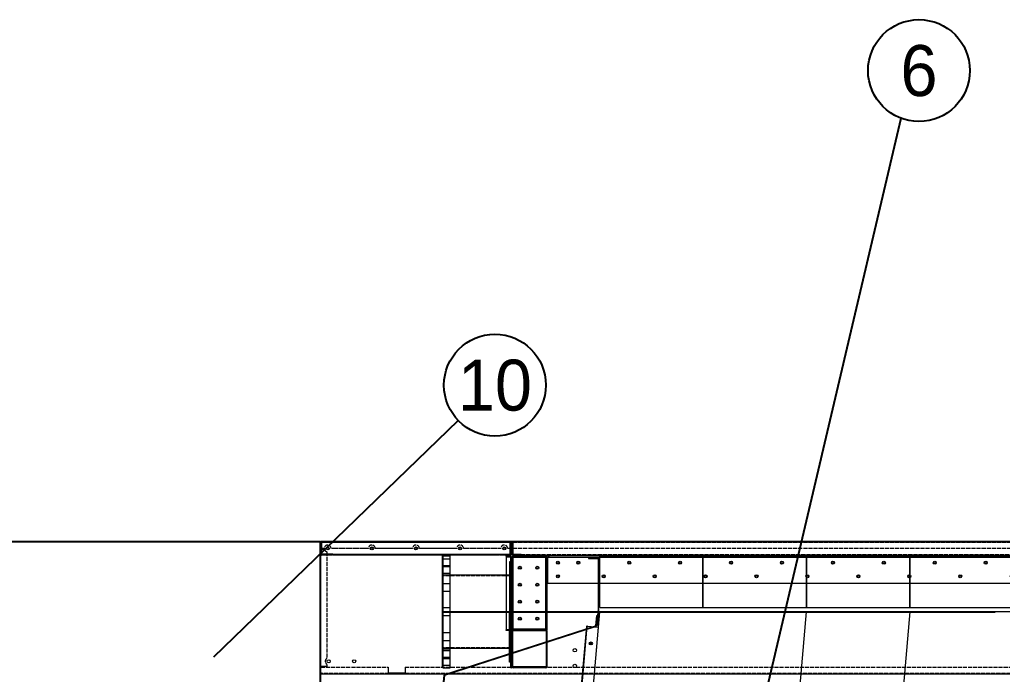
# Model space of a CAD drawing. Header units: millimetres. Extents: x 2340 to 31747, y 2051 to 22846.
# Drawn here: x 14695 to 17589, y 11593 to 13522 of the extents above; entities that cross this region are included whole.
import ezdxf
from ezdxf.enums import TextEntityAlignment as Align

# ---------------------------------------------------------------- set-up
doc = ezdxf.new("R2010")
doc.units = ezdxf.units.MM
doc.linetypes.add('DASHDOT', pattern=[18.5, 12, -3, 0.5, -3])
doc.linetypes.add('DASHED', pattern=[15, 12, -3])
doc.layers.add('냉각탑_dim', color=1, linetype='Continuous')
doc.layers.add('냉각탑_text', color=3, linetype='Continuous')
doc.styles.add('돋움', font='Dotum.ttf')

# ---------------------------------------------------------------- blocks, each defined once
blk = doc.blocks.new('A$C07BF02F0')
at = {"color": 7, "lineweight": 15}
for p, q in [((2, 36.5), (0, 36.5)), ((0, 3.5), (0, 36.5)), ((2, 36.5), (0, 36.5)), ((2, 36.5), (2, 3.5)), ((3.5, 38), (3.5, 40)), ((3.5, 40), (559.5, 40)), ((3.5, 36.5), (3.5, 40)), ((3.5, 38), (3.5, 37.6)), ((3.5, 38), (559.5, 38)), ((3.5, 37.6), (3.5, 36.5)), ((3.5, 36.5), (3.5, 3)), ((3.5, 3), (3.5, 36.5)), ((559.5, 38), (559.5, 40)), ((559.5, 36.5), (559.5, 40)), ((559.5, 37.6), (559.5, 38)), ((559.5, 36.5), (559.5, 37.6)), ((559.5, 36.5), (559.5, 3)), ((559.5, 3), (559.5, 36.5)), ((561, 36.5), (563, 36.5)), ((561, 36.5), (561, 3.5)), ((561, 36.5), (563, 36.5)), ((563, 3.5), (563, 36.5)), ((37, 3), (3.5, 3)), ((37, 3), (3.5, 3)), ((35, 2), (3.5, 2)), ((18, 2), (18, 0)), ((18, 2), (18, 0)), ((18, 2), (18, 0)), ((18, 2), (18, 0)), ((18, 2), (18, 0)), ((18, 2), (18, 0)), ((18, 2), (18, 0)), ((18, 2), (18, 0)), ((18, 2), (18, 0)), ((18, 2), (18, 0)), ((18, 2), (18, 0)), ((18, 2), (18, 0)), ((24, 2), (24, 0)), ((24, 2), (24, 0)), ((24, 2), (24, 0)), ((24, 2), (24, 0)), ((24, 2), (24, 0)), ((24, 2), (24, 0)), ((24, 2), (24, 0)), ((24, 2), (24, 0)), ((24, 2), (24, 0)), ((24, 2), (24, 0)), ((24, 2), (24, 0)), ((24, 2), (24, 0)), ((35, 2), (35, 0)), ((37, 2.4), (37, 3.5)), ((37, 3), (37, 3.5)), ((37, 3), (37, 3.5)), ((37, 3.5), (37, 0)), ((37, 2), (37, 2.4)), ((37, 2), (37, 0)), ((526, 2), (37, 2)), ((526, 2), (37, 2)), ((526, 3), (526, 3.5)), ((526, 3.5), (526, 3)), ((526, 3), (526, 3.5)), ((526, 3.5), (526, 3)), ((526, 2.4), (526, 3)), ((526, 3), (559.5, 3)), ((526, 3), (559.5, 3)), ((526, 3), (526, 0)), ((526, 2), (526, 2.4)), ((526, 2), (526, 0)), ((528, 2), (528, 0)), ((559.5, 2), (528, 2)), ((539, 2), (539, 0)), ((539, 2), (539, 0)), ((539, 2), (539, 0)), ((539, 2), (539, 0)), ((539, 2), (539, 0)), ((539, 2), (539, 0)), ((539, 2), (539, 0)), ((539, 2), (539, 0)), ((539, 2), (539, 0)), ((539, 2), (539, 0)), ((539, 2), (539, 0)), ((539, 2), (539, 0)), ((545, 2), (545, 0)), ((545, 2), (545, 0)), ((545, 2), (545, 0)), ((545, 2), (545, 0)), ((545, 2), (545, 0)), ((545, 2), (545, 0)), ((545, 2), (545, 0)), ((545, 2), (545, 0)), ((545, 2), (545, 0)), ((545, 2), (545, 0)), ((545, 2), (545, 0)), ((545, 2), (545, 0)), ((561, 24.5), (563, 24.5)), ((561, 24.5), (563, 24.5)), ((561, 24.5), (563, 24.5)), ((561, 24.5), (563, 24.5)), ((561, 24.5), (563, 24.5)), ((561, 24.5), (563, 24.5)), ((561, 24.5), (563, 24.5)), ((561, 24.5), (563, 24.5)), ((561, 24.5), (563, 24.5)), ((561, 24.5), (563, 24.5)), ((561, 24.5), (563, 24.5)), ((561, 24.5), (563, 24.5)), ((561, 24.5), (563, 24.5)), ((561, 24.5), (563, 24.5)), ((561, 24.5), (563, 24.5)), ((561, 24.5), (563, 24.5)), ((561, 24.5), (563, 24.5)), ((561, 24.5), (563, 24.5)), ((561, 24.5), (563, 24.5)), ((561, 24.5), (563, 24.5)), ((561, 24.5), (563, 24.5)), ((561, 24.5), (563, 24.5)), ((561, 24.5), (563, 24.5)), ((561, 24.5), (563, 24.5)), ((561, 15.5), (563, 15.5)), ((561, 15.5), (563, 15.5)), ((561, 15.5), (563, 15.5)), ((561, 15.5), (563, 15.5)), ((561, 15.5), (563, 15.5)), ((561, 15.5), (563, 15.5)), ((561, 15.5), (563, 15.5)), ((561, 15.5), (563, 15.5)), ((561, 15.5), (563, 15.5)), ((561, 15.5), (563, 15.5)), ((561, 15.5), (563, 15.5)), ((561, 15.5), (563, 15.5)), ((561, 15.5), (563, 15.5)), ((561, 15.5), (563, 15.5)), ((561, 15.5), (563, 15.5)), ((561, 15.5), (563, 15.5)), ((561, 15.5), (563, 15.5)), ((561, 15.5), (563, 15.5)), ((561, 15.5), (563, 15.5)), ((561, 15.5), (563, 15.5)), ((561, 15.5), (563, 15.5)), ((561, 15.5), (563, 15.5)), ((561, 15.5), (563, 15.5)), ((561, 15.5), (563, 15.5)), ((35, 0), (3.5, 0)), ((526, 0), (37, 0)), ((526, 0), (37, 0)), ((559.5, 0), (528, 0))]:
    blk.add_line(p, q, dxfattribs=at)
for centre in [(22, 20), (152, 20), (282, 20), (412, 20), (542, 20)]:
    blk.add_circle(centre, 3, dxfattribs=at)
for centre, radius, start, end in [((3.5, 36.5), 3.5, 90, 180), ((3.5, 36.5), 1.5, 90, 180), ((559.5, 36.5), 3.5, 360, 90), ((559.5, 36.5), 1.5, 360, 90), ((3.5, 3.5), 3.5, 180, 270), ((3.5, 3.5), 1.5, 180, 270), ((559.5, 3.5), 3.5, 270, 360), ((559.5, 3.5), 1.5, 270, 360)]:
    blk.add_arc(centre, radius, start, end, dxfattribs=at)
blk = doc.blocks.new('A$C51234923')
at = {"color": 7, "lineweight": 15}
for p, q in [((3.5, 189), (3.5, 212)), ((3.5, 212), (99.5, 212)), ((99.5, 0), (99.5, 212)), ((0, 189), (0, 23)), ((3.5, 189), (0, 189)), ((2, 189), (2, 23)), ((0, 146), (2, 146)), ((0, 140), (2, 140)), ((0, 72), (2, 72)), ((0, 66), (2, 66)), ((3.5, 23), (0, 23)), ((3.5, 0), (3.5, 23)), ((99.5, 0), (3.5, 0))]:
    blk.add_line(p, q, dxfattribs=at)
for centre in [(23, 181), (74.5, 181), (23, 131), (74.5, 131), (23, 81), (74.5, 81), (23, 31), (74.5, 31)]:
    blk.add_circle(centre, 3, dxfattribs=at)
blk = doc.blocks.new('A$C30944BC8')
at = {"color": 7, "lineweight": 13, "ltscale": 0.159375}
for p, q in [((0, 110.2), (0, 186.7)), ((1677, 110.2), (1677, 186.7))]:
    blk.add_line(p, q, dxfattribs=at)
at = {"color": 7, "lineweight": 13, "ltscale": 0.007292}
for p, q in [((0, 186.7), (3.5, 186.7)), ((3.5, 190.2), (3.5, 186.7)), ((1673.5, 190.2), (1673.5, 186.7)), ((1673.5, 186.7), (1677, 186.7))]:
    blk.add_line(p, q, dxfattribs=at)
at = {"color": 7, "lineweight": 13}
for p, q in [((1673.5, 190.2), (3.5, 190.2)), ((3.5, 186.7), (1673.5, 186.7)), ((0, 110.2), (1677, 110.2))]:
    blk.add_line(p, q, dxfattribs=at)
at = {"color": 7, "lineweight": 13, "ltscale": 0.145697}
for p, q in [((1675, 110.2), (1675, 40.3)), ((1677, 110.2), (1677, 40.3))]:
    blk.add_line(p, q, dxfattribs=at)
at = {"color": 7, "lineweight": 13, "ltscale": 0.083658}
for p, q in [((1675, 40.2), (1671.5, 0.2)), ((1677, 40), (1673.5, 0))]:
    blk.add_line(p, q, dxfattribs=at)
at = {"color": 7, "lineweight": 13, "ltscale": 0.004167}
blk.add_line((1671.5, 0.2), (1673.5, 0), dxfattribs=at)
at = {"color": 7, "lineweight": 13}
for centre in [(30, 170.2), (90, 170.2), (240, 170.2), (390, 170.2), (540, 170.2), (690, 170.2), (840, 170.2), (990, 170.2), (1140, 170.2), (1290, 170.2), (1440, 170.2), (1590, 170.2), (1640, 170.2), (30, 130.2), (165, 130.2), (315, 130.2), (465, 130.2), (615, 130.2), (765, 130.2), (915, 130.2), (1065, 130.2), (1215, 130.2), (1365, 130.2), (1515, 130.2), (1640, 130.2)]:
    blk.add_circle(centre, 3, dxfattribs=at)
for centre, radius, start, end in [((3.5, 186.7), 3.5, 90, 180), ((3.5, 186.7), 1.5, 90, 180), ((1673.5, 186.7), 3.5, 0, 90), ((1673.5, 186.7), 1.5, 0, 90), ((1673.5, 40.3), 1.5, 355, 360), ((1673.5, 40.3), 3.5, 355, 360)]:
    blk.add_arc(centre, radius, start, end, dxfattribs=at)
blk = doc.blocks.new('A$C6A4A1024')
at = {"color": 7, "lineweight": 15}
for p, q in [((0, 195), (0, 216.5)), ((0, 211), (2, 211)), ((0, 211), (2, 211)), ((0, 211), (2, 211)), ((0, 211), (2, 211)), ((0, 211), (2, 211)), ((0, 211), (2, 211)), ((0, 211), (2, 211)), ((0, 211), (2, 211)), ((0, 211), (2, 211)), ((0, 211), (2, 211)), ((0, 211), (2, 211)), ((0, 211), (2, 211)), ((0, 210), (2, 210)), ((0, 210), (2, 210)), ((0, 210), (2, 210)), ((0, 210), (2, 210)), ((0, 210), (2, 210)), ((0, 210), (2, 210)), ((0, 210), (2, 210)), ((0, 210), (2, 210)), ((0, 210), (2, 210)), ((0, 210), (2, 210)), ((0, 210), (2, 210)), ((0, 210), (2, 210)), ((0, 210), (2, 210)), ((0, 210), (2, 210)), ((0, 210), (2, 210)), ((0, 210), (2, 210)), ((0, 210), (2, 210)), ((0, 210), (2, 210)), ((0, 210), (2, 210)), ((0, 210), (2, 210)), ((0, 210), (2, 210)), ((0, 210), (2, 210)), ((0, 210), (2, 210)), ((0, 210), (2, 210)), ((0, 210), (2, 210)), ((0, 210), (2, 210)), ((0, 210), (2, 210)), ((0, 210), (2, 210)), ((0, 210), (2, 210)), ((0, 210), (2, 210)), ((0, 210), (2, 210)), ((0, 204), (2, 204)), ((0, 204), (2, 204)), ((0, 204), (2, 204)), ((0, 204), (2, 204)), ((0, 204), (2, 204)), ((0, 204), (2, 204)), ((0, 204), (2, 204)), ((0, 204), (2, 204)), ((0, 204), (2, 204)), ((0, 204), (2, 204)), ((0, 204), (2, 204)), ((0, 204), (2, 204)), ((0, 204), (2, 204)), ((0, 204), (2, 204)), ((0, 204), (2, 204)), ((0, 204), (2, 204)), ((0, 204), (2, 204)), ((0, 204), (2, 204)), ((0, 204), (2, 204)), ((0, 204), (2, 204)), ((0, 204), (2, 204)), ((0, 204), (2, 204)), ((0, 204), (2, 204)), ((0, 204), (2, 204)), ((0, 204), (2, 204)), ((0, 204), (2, 204)), ((0, 204), (2, 204)), ((0, 204), (2, 204)), ((0, 204), (2, 204)), ((0, 204), (2, 204)), ((0, 204), (2, 204)), ((0, 203), (2, 203)), ((0, 203), (2, 203)), ((0, 203), (2, 203)), ((0, 203), (2, 203)), ((0, 203), (2, 203)), ((0, 203), (2, 203)), ((0, 203), (2, 203)), ((0, 203), (2, 203)), ((0, 203), (2, 203)), ((0, 203), (2, 203)), ((0, 203), (2, 203)), ((0, 203), (2, 203)), ((2, 195), (2, 216.5)), ((3.5, 220), (100, 220)), ((3.5, 218), (100, 218)), ((10.5, 220), (10.5, 218)), ((10.5, 220), (10.5, 218)), ((10.5, 220), (10.5, 218)), ((10.5, 220), (10.5, 218)), ((10.5, 220), (10.5, 218)), ((10.5, 220), (10.5, 218)), ((10.5, 220), (10.5, 218)), ((10.5, 220), (10.5, 218)), ((10.5, 220), (10.5, 218)), ((10.5, 220), (10.5, 218)), ((10.5, 220), (10.5, 218)), ((10.5, 220), (10.5, 218)), ((10.5, 220), (10.5, 218)), ((10.5, 220), (10.5, 218)), ((10.5, 220), (10.5, 218)), ((10.5, 220), (10.5, 218)), ((10.5, 220), (10.5, 218)), ((10.5, 220), (10.5, 218)), ((10.5, 220), (10.5, 218)), ((10.5, 220), (10.5, 218)), ((10.5, 220), (10.5, 218)), ((10.5, 220), (10.5, 218)), ((10.5, 220), (10.5, 218)), ((10.5, 220), (10.5, 218)), ((10.5, 220), (10.5, 218)), ((10.5, 220), (10.5, 218)), ((10.5, 220), (10.5, 218)), ((10.5, 220), (10.5, 218)), ((10.5, 220), (10.5, 218)), ((10.5, 220), (10.5, 218)), ((10.5, 220), (10.5, 218)), ((10.5, 220), (10.5, 218)), ((10.5, 220), (10.5, 218)), ((10.5, 220), (10.5, 218)), ((10.5, 220), (10.5, 218)), ((10.5, 220), (10.5, 218)), ((10.5, 220), (10.5, 218)), ((10.5, 220), (10.5, 218)), ((10.5, 220), (10.5, 218)), ((10.5, 220), (10.5, 218)), ((10.5, 220), (10.5, 218)), ((10.5, 220), (10.5, 218)), ((10.5, 220), (10.5, 218)), ((10.5, 220), (10.5, 218)), ((10.5, 220), (10.5, 218)), ((10.5, 220), (10.5, 218)), ((10.5, 220), (10.5, 218)), ((10.5, 220), (10.5, 218)), ((19.5, 220), (19.5, 218)), ((19.5, 220), (19.5, 218)), ((19.5, 220), (19.5, 218)), ((19.5, 220), (19.5, 218)), ((19.5, 220), (19.5, 218)), ((19.5, 220), (19.5, 218)), ((19.5, 220), (19.5, 218)), ((19.5, 220), (19.5, 218)), ((19.5, 220), (19.5, 218)), ((19.5, 220), (19.5, 218)), ((19.5, 220), (19.5, 218)), ((19.5, 220), (19.5, 218)), ((19.5, 220), (19.5, 218)), ((19.5, 220), (19.5, 218)), ((19.5, 220), (19.5, 218)), ((19.5, 220), (19.5, 218)), ((19.5, 220), (19.5, 218)), ((19.5, 220), (19.5, 218)), ((19.5, 220), (19.5, 218)), ((19.5, 220), (19.5, 218)), ((19.5, 220), (19.5, 218)), ((19.5, 220), (19.5, 218)), ((19.5, 220), (19.5, 218)), ((19.5, 220), (19.5, 218)), ((19.5, 220), (19.5, 218)), ((19.5, 220), (19.5, 218)), ((19.5, 220), (19.5, 218)), ((19.5, 220), (19.5, 218)), ((19.5, 220), (19.5, 218)), ((19.5, 220), (19.5, 218)), ((19.5, 220), (19.5, 218)), ((19.5, 220), (19.5, 218)), ((19.5, 220), (19.5, 218)), ((19.5, 220), (19.5, 218)), ((19.5, 220), (19.5, 218)), ((19.5, 220), (19.5, 218)), ((19.5, 220), (19.5, 218)), ((19.5, 220), (19.5, 218)), ((19.5, 220), (19.5, 218)), ((19.5, 220), (19.5, 218)), ((19.5, 220), (19.5, 218)), ((19.5, 220), (19.5, 218)), ((19.5, 220), (19.5, 218)), ((19.5, 220), (19.5, 218)), ((19.5, 220), (19.5, 218)), ((19.5, 220), (19.5, 218)), ((19.5, 220), (19.5, 218)), ((19.5, 220), (19.5, 218)), ((25, 220), (25, 218)), ((63, 220), (63, 218)), ((63, 220), (63, 218)), ((63, 220), (63, 218)), ((63, 220), (63, 218)), ((63, 220), (63, 218)), ((63, 220), (63, 218)), ((72, 220), (72, 218)), ((72, 220), (72, 218)), ((72, 220), (72, 218)), ((72, 220), (72, 218)), ((72, 220), (72, 218)), ((72, 220), (72, 218)), ((88.5, 220), (88.5, 218)), ((101.5, 3.5), (101.5, 216.5)), ((103.5, 203), (101.5, 203)), ((103.5, 203), (101.5, 203)), ((103.5, 203), (101.5, 203)), ((103.5, 203), (101.5, 203)), ((103.5, 203), (101.5, 203)), ((103.5, 203), (101.5, 203)), ((103.5, 203), (101.5, 203)), ((103.5, 203), (101.5, 203)), ((103.5, 203), (101.5, 203)), ((103.5, 203), (101.5, 203)), ((103.5, 203), (101.5, 203)), ((103.5, 203), (101.5, 203)), ((103.5, 203), (101.5, 203)), ((103.5, 203), (101.5, 203)), ((103.5, 203), (101.5, 203)), ((103.5, 203), (101.5, 203)), ((103.5, 203), (101.5, 203)), ((103.5, 203), (101.5, 203)), ((103.5, 203), (101.5, 203)), ((103.5, 203), (101.5, 203)), ((103.5, 203), (101.5, 203)), ((103.5, 203), (101.5, 203)), ((103.5, 203), (101.5, 203)), ((103.5, 203), (101.5, 203)), ((103.5, 3.5), (103.5, 216.5)), ((2, 195), (0, 195)), ((103.5, 197), (101.5, 197)), ((103.5, 197), (101.5, 197)), ((103.5, 197), (101.5, 197)), ((103.5, 197), (101.5, 197)), ((103.5, 197), (101.5, 197)), ((103.5, 197), (101.5, 197)), ((103.5, 197), (101.5, 197)), ((103.5, 197), (101.5, 197)), ((103.5, 197), (101.5, 197)), ((103.5, 197), (101.5, 197)), ((103.5, 197), (101.5, 197)), ((103.5, 197), (101.5, 197)), ((103.5, 197), (101.5, 197)), ((103.5, 197), (101.5, 197)), ((103.5, 197), (101.5, 197)), ((103.5, 197), (101.5, 197)), ((103.5, 197), (101.5, 197)), ((103.5, 197), (101.5, 197)), ((103.5, 197), (101.5, 197)), ((103.5, 197), (101.5, 197)), ((103.5, 197), (101.5, 197)), ((103.5, 197), (101.5, 197)), ((103.5, 197), (101.5, 197)), ((103.5, 197), (101.5, 197)), ((103.5, 163), (101.5, 163)), ((103.5, 163), (101.5, 163)), ((103.5, 163), (101.5, 163)), ((103.5, 163), (101.5, 163)), ((103.5, 163), (101.5, 163)), ((103.5, 163), (101.5, 163)), ((103.5, 163), (101.5, 163)), ((103.5, 163), (101.5, 163)), ((103.5, 163), (101.5, 163)), ((103.5, 163), (101.5, 163)), ((103.5, 163), (101.5, 163)), ((103.5, 163), (101.5, 163)), ((103.5, 163), (101.5, 163)), ((103.5, 163), (101.5, 163)), ((103.5, 163), (101.5, 163)), ((103.5, 163), (101.5, 163)), ((103.5, 163), (101.5, 163)), ((103.5, 163), (101.5, 163)), ((103.5, 163), (101.5, 163)), ((103.5, 163), (101.5, 163)), ((103.5, 163), (101.5, 163)), ((103.5, 163), (101.5, 163)), ((103.5, 163), (101.5, 163)), ((103.5, 163), (101.5, 163)), ((103.5, 163), (101.5, 163)), ((103.5, 163), (101.5, 163)), ((103.5, 163), (101.5, 163)), ((103.5, 157), (101.5, 157)), ((103.5, 157), (101.5, 157)), ((103.5, 157), (101.5, 157)), ((103.5, 157), (101.5, 157)), ((103.5, 157), (101.5, 157)), ((103.5, 157), (101.5, 157)), ((103.5, 157), (101.5, 157)), ((103.5, 157), (101.5, 157)), ((103.5, 157), (101.5, 157)), ((103.5, 157), (101.5, 157)), ((103.5, 157), (101.5, 157)), ((103.5, 157), (101.5, 157)), ((103.5, 157), (101.5, 157)), ((103.5, 157), (101.5, 157)), ((103.5, 157), (101.5, 157)), ((103.5, 157), (101.5, 157)), ((103.5, 157), (101.5, 157)), ((103.5, 157), (101.5, 157)), ((103.5, 157), (101.5, 157)), ((103.5, 157), (101.5, 157)), ((103.5, 157), (101.5, 157)), ((103.5, 157), (101.5, 157)), ((103.5, 157), (101.5, 157)), ((103.5, 157), (101.5, 157)), ((103.5, 157), (101.5, 157)), ((103.5, 157), (101.5, 157)), ((103.5, 157), (101.5, 157)), ((103.5, 141), (101.5, 141)), ((103.5, 141), (101.5, 141)), ((103.5, 141), (101.5, 141)), ((103.5, 141), (101.5, 141)), ((103.5, 141), (101.5, 141)), ((103.5, 141), (101.5, 141)), ((103.5, 141), (101.5, 141)), ((103.5, 141), (101.5, 141)), ((103.5, 135), (101.5, 135)), ((103.5, 135), (101.5, 135)), ((103.5, 135), (101.5, 135)), ((103.5, 135), (101.5, 135)), ((103.5, 135), (101.5, 135)), ((103.5, 135), (101.5, 135)), ((103.5, 135), (101.5, 135)), ((103.5, 135), (101.5, 135)), ((103.5, 130.1), (101.5, 130.1)), ((103.5, 130.1), (101.5, 130.1)), ((103.5, 124.1), (101.5, 124.1)), ((103.5, 124.1), (101.5, 124.1)), ((103.5, 95.1), (101.5, 95.1)), ((103.5, 95.1), (101.5, 95.1)), ((103.5, 89.1), (101.5, 89.1)), ((103.5, 89.1), (101.5, 89.1)), ((103.5, 60.1), (101.5, 60.1)), ((103.5, 60.1), (101.5, 60.1)), ((103.5, 54.1), (101.5, 54.1)), ((103.5, 54.1), (101.5, 54.1)), ((0, 25), (0, 3.5)), ((0, 25), (0, 3.5)), ((2, 25), (0, 25)), ((2, 25), (0, 25)), ((0, 17), (2, 17)), ((0, 17), (2, 17)), ((0, 17), (2, 17)), ((0, 17), (2, 17)), ((0, 17), (2, 17)), ((0, 17), (2, 17)), ((0, 17), (2, 17)), ((0, 17), (2, 17)), ((0, 17), (2, 17)), ((0, 17), (2, 17)), ((0, 17), (2, 17)), ((0, 17), (2, 17)), ((0, 16), (2, 16)), ((0, 16), (2, 16)), ((0, 16), (2, 16)), ((0, 16), (2, 16)), ((0, 16), (2, 16)), ((0, 16), (2, 16)), ((0, 16), (2, 16)), ((0, 16), (2, 16)), ((0, 16), (2, 16)), ((0, 16), (2, 16)), ((0, 16), (2, 16)), ((0, 16), (2, 16)), ((0, 16), (2, 16)), ((0, 16), (2, 16)), ((0, 16), (2, 16)), ((0, 16), (2, 16)), ((0, 16), (2, 16)), ((0, 16), (2, 16)), ((0, 16), (2, 16)), ((0, 16), (2, 16)), ((0, 16), (2, 16)), ((0, 16), (2, 16)), ((0, 16), (2, 16)), ((0, 16), (2, 16)), ((0, 16), (2, 16)), ((0, 16), (2, 16)), ((0, 10), (2, 10)), ((0, 10), (2, 10)), ((0, 10), (2, 10)), ((0, 10), (2, 10)), ((0, 10), (2, 10)), ((0, 10), (2, 10)), ((0, 10), (2, 10)), ((0, 10), (2, 10)), ((0, 10), (2, 10)), ((0, 10), (2, 10)), ((0, 10), (2, 10)), ((0, 10), (2, 10)), ((0, 10), (2, 10)), ((0, 10), (2, 10)), ((0, 10), (2, 10)), ((0, 10), (2, 10)), ((0, 10), (2, 10)), ((0, 10), (2, 10)), ((0, 10), (2, 10)), ((0, 10), (2, 10)), ((0, 10), (2, 10)), ((0, 10), (2, 10)), ((0, 10), (2, 10)), ((0, 10), (2, 10)), ((0, 10), (2, 10)), ((0, 10), (2, 10)), ((0, 9), (2, 9)), ((0, 9), (2, 9)), ((0, 9), (2, 9)), ((0, 9), (2, 9)), ((0, 9), (2, 9)), ((0, 9), (2, 9)), ((0, 9), (2, 9)), ((0, 9), (2, 9)), ((0, 9), (2, 9)), ((0, 9), (2, 9)), ((0, 9), (2, 9)), ((0, 9), (2, 9)), ((2, 25), (2, 3.5)), ((2, 25), (2, 3.5)), ((3.5, 2), (100, 2)), ((100, 2), (3.5, 2)), ((3.5, 0), (100, 0)), ((3.5, 0), (100, 0)), ((80.5, 0), (80.5, 2)), ((80.5, 0), (80.5, 2)), ((80.5, 0), (80.5, 2)), ((80.5, 0), (80.5, 2)), ((80.5, 0), (80.5, 2)), ((80.5, 0), (80.5, 2)), ((80.5, 0), (80.5, 2)), ((80.5, 0), (80.5, 2)), ((80.5, 0), (80.5, 2)), ((80.5, 0), (80.5, 2)), ((86.5, 0), (86.5, 2)), ((86.5, 0), (86.5, 2)), ((86.5, 0), (86.5, 2)), ((86.5, 0), (86.5, 2)), ((86.5, 0), (86.5, 2)), ((86.5, 0), (86.5, 2)), ((86.5, 0), (86.5, 2)), ((86.5, 0), (86.5, 2)), ((86.5, 0), (86.5, 2)), ((86.5, 0), (86.5, 2)), ((103.5, 3.5), (101.5, 3.5))]:
    blk.add_line(p, q, dxfattribs=at)
for centre, radius, start, end in [((3.5, 216.5), 3.5, 90, 180), ((3.5, 216.5), 1.5, 90, 180), ((100, 216.5), 3.5, 0, 90), ((100, 216.5), 1.5, 0, 90), ((3.5, 3.5), 3.5, 180, 270), ((3.5, 3.5), 1.5, 180, 270), ((100, 3.5), 3.5, 270, 0), ((100, 3.5), 1.5, 270, 0)]:
    blk.add_arc(centre, radius, start, end, dxfattribs=at)
blk = doc.blocks.new('A$C7B6532BF')
at = {"color": 5, "lineweight": 5}
for p, q in [((239.1, 2732.8), (0, 0)), ((848.7, 2732.8), (239.1, 2732.8)), ((609.6, 0), (848.7, 2732.8))]:
    blk.add_line(p, q, dxfattribs=at)
blk = doc.blocks.new('A$C493D0A01')
at = {"color": 5, "lineweight": 5}
blk.add_line((848.7, 2732.8), (1153.5, 2732.8), dxfattribs=at)
at = {"lineweight": 5}
for p in [(0, 0), (914.4, 0)]:
    blk.add_blockref('A$C7B6532BF', p, dxfattribs=at)
blk = doc.blocks.new('A$C7AFD6E2C')
at = {"color": 7, "lineweight": 13, "ltscale": 0.004167}
for p, q in [((2, 36.5), (0, 36.5)), ((1780, 36.5), (1782, 36.5)), ((25, 2), (25, 0)), ((1757, 2), (1757, 0))]:
    blk.add_line(p, q, dxfattribs=at)
at = {"color": 7, "lineweight": 13, "ltscale": 0.06875}
for p, q in [((0, 3.5), (0, 36.5)), ((2, 36.5), (2, 3.5)), ((1780, 36.5), (1780, 3.5)), ((1782, 3.5), (1782, 36.5))]:
    blk.add_line(p, q, dxfattribs=at)
at = {"color": 7, "lineweight": 13}
for p, q in [((1778.5, 40), (3.5, 40)), ((1755, 0), (27, 0))]:
    blk.add_line(p, q, dxfattribs=at)
at = {"color": 7, "lineweight": 13, "ltscale": 0.007292}
for p, q in [((3.5, 36.5), (3.5, 40)), ((1778.5, 36.5), (1778.5, 40)), ((27, 3.5), (27, 0))]:
    blk.add_line(p, q, dxfattribs=at)
at = {"color": 7, "linetype": 'DASHED', "lineweight": 13}
for p, q in [((1778.5, 38), (3.5, 38)), ((1755, 2), (27, 2))]:
    blk.add_line(p, q, dxfattribs=at)
at = {"color": 7, "lineweight": 13, "ltscale": 0.070833}
for p, q in [((3.5, 2.5), (3.5, 36.5)), ((1778.5, 2.5), (1778.5, 36.5))]:
    blk.add_line(p, q, dxfattribs=at)
at = {"color": 7, "lineweight": 13, "ltscale": 0.048958}
for p, q in [((27, 2.5), (3.5, 2.5)), ((1755, 2.5), (1778.5, 2.5))]:
    blk.add_line(p, q, dxfattribs=at)
at = {"color": 7, "lineweight": 13, "ltscale": 0.044792}
for p, q in [((25, 2), (3.5, 2)), ((1778.5, 2), (1757, 2)), ((25, 0), (3.5, 0)), ((1778.5, 0), (1757, 0))]:
    blk.add_line(p, q, dxfattribs=at)
at = {"color": 7, "linetype": 'DASHED', "lineweight": 13, "ltscale": 0.004167}
for p, q in [((12, 2), (12, 0)), ((12, 2), (12, 0)), ((12, 2), (12, 0)), ((12, 2), (12, 0)), ((12, 2), (12, 0)), ((12, 2), (12, 0)), ((12, 2), (12, 0)), ((12, 2), (12, 0)), ((12, 2), (12, 0)), ((12, 2), (12, 0)), ((12, 2), (12, 0)), ((12, 2), (12, 0)), ((12, 2), (12, 0)), ((12, 2), (12, 0)), ((12, 2), (12, 0)), ((12, 2), (12, 0)), ((18, 2), (18, 0)), ((18, 2), (18, 0)), ((18, 2), (18, 0)), ((18, 2), (18, 0)), ((18, 2), (18, 0)), ((18, 2), (18, 0)), ((18, 2), (18, 0)), ((18, 2), (18, 0)), ((18, 2), (18, 0)), ((18, 2), (18, 0)), ((18, 2), (18, 0)), ((18, 2), (18, 0)), ((18, 2), (18, 0)), ((18, 2), (18, 0)), ((18, 2), (18, 0)), ((18, 2), (18, 0)), ((67, 2), (67, 0)), ((67, 2), (67, 0)), ((73, 2), (73, 0)), ((73, 2), (73, 0)), ((143, 2), (143, 0)), ((143, 2), (143, 0)), ((149, 2), (149, 0)), ((149, 2), (149, 0)), ((219, 2), (219, 0)), ((219, 2), (219, 0)), ((225, 2), (225, 0)), ((225, 2), (225, 0)), ((295, 2), (295, 0)), ((295, 2), (295, 0)), ((301, 2), (301, 0)), ((301, 2), (301, 0)), ((371, 2), (371, 0)), ((371, 2), (371, 0)), ((377, 2), (377, 0)), ((377, 2), (377, 0)), ((447, 2), (447, 0)), ((447, 2), (447, 0)), ((453, 2), (453, 0)), ((453, 2), (453, 0)), ((523, 2), (523, 0)), ((523, 2), (523, 0)), ((529, 2), (529, 0)), ((529, 2), (529, 0)), ((599, 2), (599, 0)), ((599, 2), (599, 0)), ((605, 2), (605, 0)), ((605, 2), (605, 0)), ((675, 2), (675, 0)), ((675, 2), (675, 0)), ((681, 2), (681, 0)), ((681, 2), (681, 0)), ((751, 2), (751, 0)), ((751, 2), (751, 0)), ((757, 2), (757, 0)), ((757, 2), (757, 0)), ((827, 2), (827, 0)), ((827, 2), (827, 0)), ((833, 2), (833, 0)), ((833, 2), (833, 0)), ((903, 2), (903, 0)), ((903, 2), (903, 0)), ((909, 2), (909, 0)), ((909, 2), (909, 0)), ((979, 2), (979, 0)), ((979, 2), (979, 0)), ((985, 2), (985, 0)), ((985, 2), (985, 0)), ((1055, 2), (1055, 0)), ((1055, 2), (1055, 0)), ((1061, 2), (1061, 0)), ((1061, 2), (1061, 0)), ((1131, 2), (1131, 0)), ((1131, 2), (1131, 0)), ((1137, 2), (1137, 0)), ((1137, 2), (1137, 0)), ((1207, 2), (1207, 0)), ((1207, 2), (1207, 0)), ((1213, 2), (1213, 0)), ((1213, 2), (1213, 0)), ((1283, 2), (1283, 0)), ((1283, 2), (1283, 0)), ((1289, 2), (1289, 0)), ((1289, 2), (1289, 0)), ((1359, 2), (1359, 0)), ((1359, 2), (1359, 0)), ((1365, 2), (1365, 0)), ((1365, 2), (1365, 0)), ((1435, 2), (1435, 0)), ((1435, 2), (1435, 0)), ((1441, 2), (1441, 0)), ((1441, 2), (1441, 0)), ((1511, 2), (1511, 0)), ((1511, 2), (1511, 0)), ((1517, 2), (1517, 0)), ((1517, 2), (1517, 0)), ((1587, 2), (1587, 0)), ((1587, 2), (1587, 0)), ((1593, 2), (1593, 0)), ((1593, 2), (1593, 0)), ((1642, 2), (1642, 0)), ((1642, 2), (1642, 0)), ((1648, 2), (1648, 0)), ((1648, 2), (1648, 0)), ((1711.5, 2), (1711.5, 0)), ((1711.5, 2), (1711.5, 0)), ((1717.5, 2), (1717.5, 0)), ((1717.5, 2), (1717.5, 0)), ((1764, 2), (1764, 0)), ((1764, 2), (1764, 0)), ((1764, 2), (1764, 0)), ((1764, 2), (1764, 0)), ((1764, 2), (1764, 0)), ((1764, 2), (1764, 0)), ((1764, 2), (1764, 0)), ((1764, 2), (1764, 0)), ((1764, 2), (1764, 0)), ((1764, 2), (1764, 0)), ((1764, 2), (1764, 0)), ((1764, 2), (1764, 0)), ((1764, 2), (1764, 0)), ((1764, 2), (1764, 0)), ((1764, 2), (1764, 0)), ((1764, 2), (1764, 0)), ((1770, 2), (1770, 0)), ((1770, 2), (1770, 0)), ((1770, 2), (1770, 0)), ((1770, 2), (1770, 0)), ((1770, 2), (1770, 0)), ((1770, 2), (1770, 0)), ((1770, 2), (1770, 0)), ((1770, 2), (1770, 0)), ((1770, 2), (1770, 0)), ((1770, 2), (1770, 0)), ((1770, 2), (1770, 0)), ((1770, 2), (1770, 0)), ((1770, 2), (1770, 0)), ((1770, 2), (1770, 0)), ((1770, 2), (1770, 0)), ((1770, 2), (1770, 0)), ((1780, 23), (1782, 23)), ((1780, 23), (1782, 23)), ((1780, 23), (1782, 23)), ((1780, 23), (1782, 23)), ((1780, 23), (1782, 23)), ((1780, 23), (1782, 23)), ((1780, 23), (1782, 23)), ((1780, 23), (1782, 23)), ((1780, 17), (1782, 17)), ((1780, 17), (1782, 17)), ((1780, 17), (1782, 17)), ((1780, 17), (1782, 17)), ((1780, 17), (1782, 17)), ((1780, 17), (1782, 17)), ((1780, 17), (1782, 17)), ((1780, 17), (1782, 17))]:
    blk.add_line(p, q, dxfattribs=at)
at = {"color": 7, "lineweight": 13, "ltscale": 0.002083}
for p, q in [((27, 2.5), (27, 3.5)), ((1755, 2.5), (1755, 3.5))]:
    blk.add_line(p, q, dxfattribs=at)
at = {"color": 7, "linetype": 'DASHED', "lineweight": 13, "ltscale": 0.002083}
blk.add_line((1755, 3.5), (1755, 2.5), dxfattribs=at)
at = {"color": 7, "lineweight": 13, "ltscale": 0.005208}
blk.add_line((1755, 2.5), (1755, 0), dxfattribs=at)
at = {"color": 7, "lineweight": 13}
for centre, radius, start, end in [((3.5, 36.5), 3.5, 90, 180), ((3.5, 36.5), 1.5, 90, 180), ((1778.5, 36.5), 3.5, 0, 90), ((1778.5, 36.5), 1.5, 360, 90), ((3.5, 3.5), 3.5, 180, 270), ((3.5, 3.5), 1.5, 180, 270), ((1778.5, 3.5), 3.5, 270, 360), ((1778.5, 3.5), 1.5, 270, 0)]:
    blk.add_arc(centre, radius, start, end, dxfattribs=at)
blk = doc.blocks.new('A$C16F13DCD')
at = {"color": 7, "lineweight": 15}
for p, q in [((11.5, 330), (0, 330)), ((0, 328), (0, 330)), ((11.5, 328), (0, 328)), ((0, 326.5), (0, 113.5)), ((11.5, 326.5), (0, 326.5)), ((11.5, 326.5), (15, 326.5)), ((13, 113.5), (13, 326.5)), ((13, 321.5), (15, 321.5)), ((13, 321.5), (15, 321.5)), ((13, 321.5), (15, 321.5)), ((13, 321.5), (15, 321.5)), ((13, 321.5), (15, 321.5)), ((13, 321.5), (15, 321.5)), ((13, 321.5), (15, 321.5)), ((15, 326.5), (15, 113.5)), ((13, 312.5), (15, 312.5)), ((13, 312.5), (15, 312.5)), ((13, 312.5), (15, 312.5)), ((13, 312.5), (15, 312.5)), ((13, 312.5), (15, 312.5)), ((13, 312.5), (15, 312.5)), ((13, 312.5), (15, 312.5)), ((13, 297), (15, 297)), ((13, 297), (15, 297)), ((13, 294.5), (15, 294.5)), ((13, 294.5), (15, 294.5)), ((13, 288), (15, 288)), ((13, 288), (15, 288)), ((13, 285.5), (15, 285.5)), ((13, 285.5), (15, 285.5)), ((13, 273), (15, 273)), ((13, 262.8), (15, 262.8)), ((13, 262.8), (15, 262.8)), ((13, 253.8), (15, 253.8)), ((13, 253.8), (15, 253.8)), ((13, 224.5), (15, 224.5)), ((13, 224.5), (15, 224.5)), ((13, 215.5), (15, 215.5)), ((13, 215.5), (15, 215.5)), ((13, 203.7), (15, 203.7)), ((13, 203.7), (15, 203.7)), ((13, 194.7), (15, 194.7)), ((13, 194.7), (15, 194.7)), ((13, 154.5), (15, 154.5)), ((13, 154.5), (15, 154.5)), ((13, 145.5), (15, 145.5)), ((13, 145.5), (15, 145.5)), ((13, 135.3), (15, 135.3)), ((13, 135.3), (15, 135.3)), ((13, 127.5), (15, 127.5)), ((13, 127.5), (15, 127.5)), ((13, 126.3), (15, 126.3)), ((13, 126.3), (15, 126.3)), ((13, 118.5), (15, 118.5)), ((13, 118.5), (15, 118.5)), ((0, 113.5), (11.5, 113.5)), ((0, 110), (0, 112)), ((11.5, 112), (0, 112)), ((11.5, 110), (0, 110)), ((11.5, 113.5), (15, 113.5)), ((13, 110.3), (13, 113.5)), ((15, 113.5), (13, 113.5)), ((15, 113.5), (13, 113.5)), ((13, 0), (13, 110.3)), ((13, 102), (15, 102)), ((13, 102), (15, 102)), ((13, 93), (15, 93)), ((13, 93), (15, 93)), ((15, 0), (15, 113.5)), ((13, 76.2), (15, 76.2)), ((13, 76.2), (15, 76.2)), ((13, 67.2), (15, 67.2)), ((13, 67.2), (15, 67.2)), ((13, 57), (15, 57)), ((13, 42), (15, 42)), ((13, 42), (15, 42)), ((13, 42), (15, 42)), ((13, 42), (15, 42)), ((13, 33), (15, 33)), ((13, 33), (15, 33)), ((13, 33), (15, 33)), ((13, 33), (15, 33)), ((13, 17.5), (15, 17.5)), ((13, 17.5), (15, 17.5)), ((13, 17.5), (15, 17.5)), ((13, 17.5), (15, 17.5)), ((13, 17.5), (15, 17.5)), ((13, 8.5), (15, 8.5)), ((13, 8.5), (15, 8.5)), ((13, 8.5), (15, 8.5)), ((13, 8.5), (15, 8.5)), ((13, 8.5), (15, 8.5)), ((13, 0), (15, 0))]:
    blk.add_line(p, q, dxfattribs=at)
for centre, radius, start, end in [((11.5, 326.5), 3.5, 0, 90), ((11.5, 326.5), 1.5, 0, 90), ((11.5, 113.5), 3.5, 270, 0), ((11.5, 113.5), 1.5, 270, 0)]:
    blk.add_arc(centre, radius, start, end, dxfattribs=at)
blk = doc.blocks.new('A$C244D7E91')
at = {"color": 7, "lineweight": 15}
for p, q in [((0, 3.5), (0, 110)), ((3.5, 110), (0, 110)), ((2, 3.5), (2, 110)), ((3.5, 110), (100, 110)), ((103.5, 110), (100, 110)), ((101.5, 3.5), (101.5, 110)), ((103.5, 100.5), (101.5, 100.5)), ((103.5, 100.5), (101.5, 100.5)), ((103.5, 94.5), (101.5, 94.5)), ((103.5, 94.5), (101.5, 94.5)), ((103.5, 3.5), (103.5, 110)), ((103.5, 40.5), (101.5, 40.5)), ((103.5, 40.5), (101.5, 40.5)), ((103.5, 34.5), (101.5, 34.5)), ((103.5, 34.5), (101.5, 34.5)), ((3.5, 3.5), (0, 3.5)), ((100, 3.5), (3.5, 3.5)), ((100, 2), (3.5, 2)), ((100, 0), (3.5, 0)), ((20.5, 0), (20.5, 2)), ((20.5, 0), (20.5, 2)), ((26.5, 0), (26.5, 2)), ((26.5, 0), (26.5, 2)), ((42, 0), (42, 2)), ((60, 0), (60, 2)), ((75.5, 0), (75.5, 2)), ((75.5, 0), (75.5, 2)), ((81.5, 0), (81.5, 2)), ((81.5, 0), (81.5, 2)), ((103.5, 3.5), (100, 3.5)), ((100, 2), (100, 0)), ((101.5, 20), (103.5, 20)), ((103.5, 16), (101.5, 16)), ((103.5, 16), (101.5, 16)), ((103.5, 16), (101.5, 16)), ((103.5, 16), (101.5, 16)), ((103.5, 16), (101.5, 16)), ((103.5, 10), (101.5, 10)), ((103.5, 10), (101.5, 10)), ((103.5, 10), (101.5, 10)), ((103.5, 10), (101.5, 10)), ((103.5, 10), (101.5, 10))]:
    blk.add_line(p, q, dxfattribs=at)
for centre, radius, start, end in [((3.5, 3.5), 3.5, 180, 270), ((3.5, 3.5), 1.5, 180, 270), ((100, 3.5), 3.5, 270, 0), ((100, 3.5), 1.5, 270, 0)]:
    blk.add_arc(centre, radius, start, end, dxfattribs=at)
blk = doc.blocks.new('A$C7EF54F26')
at = {"color": 7, "lineweight": 15}
for p, q in [((431.7, 245.9), (433.7, 245.9)), ((431.7, 216.9), (431.7, 245.9)), ((431.7, 235.4), (433.7, 235.4)), ((431.7, 235.4), (433.7, 235.4)), ((431.7, 235.4), (433.7, 235.4)), ((431.7, 235.4), (433.7, 235.4)), ((431.7, 235.4), (433.7, 235.4)), ((431.7, 235.4), (433.7, 235.4)), ((431.7, 235.4), (433.7, 235.4)), ((431.7, 235.4), (433.7, 235.4)), ((431.7, 235.4), (433.7, 235.4)), ((431.7, 235.4), (433.7, 235.4)), ((431.7, 235.4), (433.7, 235.4)), ((433.7, 216.9), (433.7, 245.9)), ((2.1, 30.9), (430.8, 215.5)), ((2.9, 29.1), (431.5, 213.7)), ((431.7, 226.4), (433.7, 226.4)), ((431.7, 226.4), (433.7, 226.4)), ((431.7, 226.4), (433.7, 226.4)), ((431.7, 226.4), (433.7, 226.4)), ((431.7, 226.4), (433.7, 226.4)), ((431.7, 226.4), (433.7, 226.4)), ((431.7, 226.4), (433.7, 226.4)), ((431.7, 226.4), (433.7, 226.4)), ((431.7, 226.4), (433.7, 226.4)), ((431.7, 226.4), (433.7, 226.4)), ((431.7, 226.4), (433.7, 226.4)), ((306.6, 162), (307.3, 160.2)), ((176.9, 106.2), (177.7, 104.4)), ((0, 27.7), (0.1, 0)), ((2, 19.5), (0, 19.5)), ((2, 19.5), (0, 19.5)), ((2, 19.5), (0, 19.5)), ((2, 19.5), (0, 19.5)), ((2, 19.5), (0, 19.5)), ((2, 19.5), (0, 19.5)), ((2, 19.5), (0, 19.5)), ((2, 19.5), (0, 19.5)), ((2, 19.5), (0, 19.5)), ((2, 19.5), (0, 19.5)), ((2, 19.5), (0, 19.5)), ((2.1, 10.5), (0.1, 10.5)), ((2.1, 10.5), (0.1, 10.5)), ((2.1, 10.5), (0.1, 10.5)), ((2.1, 10.5), (0.1, 10.5)), ((2.1, 10.5), (0.1, 10.5)), ((2.1, 10.5), (0.1, 10.5)), ((2.1, 10.5), (0.1, 10.5)), ((2.1, 10.5), (0.1, 10.5)), ((2.1, 10.5), (0.1, 10.5)), ((2.1, 10.5), (0.1, 10.5)), ((2.1, 10.5), (0.1, 10.5)), ((0.1, 0), (2.1, 0)), ((2, 27.7), (2.1, 0))]:
    blk.add_line(p, q, dxfattribs=at)
for centre, radius, start, end in [((430.2, 216.9), 1.5, 293.3, 0), ((430.2, 216.9), 3.5, 293.3, 0), ((3.5, 27.7), 3.5, 113.3, 180.3), ((3.5, 27.7), 1.5, 113.3, 180.3)]:
    blk.add_arc(centre, radius, start, end, dxfattribs=at)
blk = doc.blocks.new('A$C21967578')
at = {"color": 7, "lineweight": 15}
for p, q in [((0, 199.8), (26.9, 199.8)), ((0, 199.8), (0, 198.2)), ((0, 198.2), (26.9, 198.2)), ((10.5, 198.2), (10.5, 199.8)), ((10.5, 198.2), (10.5, 199.8)), ((10.5, 198.2), (10.5, 199.8)), ((10.5, 198.2), (10.5, 199.8)), ((10.5, 198.2), (10.5, 199.8)), ((10.5, 198.2), (10.5, 199.8)), ((10.5, 198.2), (10.5, 199.8)), ((10.5, 198.2), (10.5, 199.8)), ((10.5, 198.2), (10.5, 199.8)), ((10.5, 198.2), (10.5, 199.8)), ((10.5, 198.2), (10.5, 199.8)), ((10.5, 198.2), (10.5, 199.8)), ((10.5, 198.2), (10.5, 199.8)), ((10.5, 198.2), (10.5, 199.8)), ((10.5, 198.2), (10.5, 199.8)), ((19.5, 198.2), (19.5, 199.8)), ((19.5, 198.2), (19.5, 199.8)), ((19.5, 198.2), (19.5, 199.8)), ((19.5, 198.2), (19.5, 199.8)), ((19.5, 198.2), (19.5, 199.8)), ((19.5, 198.2), (19.5, 199.8)), ((19.5, 198.2), (19.5, 199.8)), ((19.5, 198.2), (19.5, 199.8)), ((19.5, 198.2), (19.5, 199.8)), ((19.5, 198.2), (19.5, 199.8)), ((19.5, 198.2), (19.5, 199.8)), ((19.5, 198.2), (19.5, 199.8)), ((19.5, 198.2), (19.5, 199.8)), ((19.5, 198.2), (19.5, 199.8)), ((19.5, 198.2), (19.5, 199.8)), ((28.4, 196.7), (28.4, 49.9)), ((30, 49.8), (30, 196.7)), ((30, 114.8), (28.4, 114.8)), ((28.4, 49.9), (24, 0.1)), ((30, 49.8), (25.6, 0)), ((24, 0.1), (25.6, 0)), ((25.1, 12.1), (26.7, 12)), ((25.1, 12.1), (26.7, 12)), ((25.1, 12.1), (26.7, 12)), ((25.1, 12.1), (26.7, 12)), ((25.1, 12.1), (26.7, 12)), ((25.1, 12.1), (26.7, 12)), ((25.1, 12.1), (26.7, 12)), ((25.1, 12.1), (26.7, 12)), ((25.1, 12.1), (26.7, 12)), ((25.1, 12.1), (26.7, 12)), ((25.1, 12.1), (26.7, 12)), ((25.6, 18.1), (27.2, 17.9)), ((25.6, 18.1), (27.2, 17.9)), ((25.6, 18.1), (27.2, 17.9)), ((25.6, 18.1), (27.2, 17.9)), ((25.6, 18.1), (27.2, 17.9)), ((25.6, 18.1), (27.2, 17.9)), ((25.6, 18.1), (27.2, 17.9)), ((25.6, 18.1), (27.2, 17.9)), ((25.6, 18.1), (27.2, 17.9)), ((25.6, 18.1), (27.2, 17.9)), ((25.6, 18.1), (27.2, 17.9))]:
    blk.add_line(p, q, dxfattribs=at)
for radius, start in [(3.1, 360), (1.5, 0)]:
    blk.add_arc((26.9, 196.7), radius, start, 90, dxfattribs=at)
blk = doc.blocks.new('A$C7AF137E1')
at = {"color": 7, "lineweight": 13}
for p, q in [((2700, 35), (0, 35)), ((2700, 33.4), (0, 33.4)), ((2700, 0), (0, 0))]:
    blk.add_line(p, q, dxfattribs=at)
at = {"color": 7, "lineweight": 13, "ltscale": 0.004}
blk.add_line((2700, 35), (2700, 33.4), dxfattribs=at)
at = {"color": 7, "lineweight": 13, "ltscale": 0.00375}
blk.add_line((2700, 31.9), (2700, 33.4), dxfattribs=at)
at = {"color": 7, "lineweight": 13, "ltscale": 0.07975}
blk.add_line((2700, 31.9), (2700, 0), dxfattribs=at)
at = {"color": 7, "linetype": 'DASHDOT', "lineweight": 13, "ltscale": 0.0195}
for p, q in [((2653.9, 17.5), (2646.1, 17.5)), ((2650, 21.4), (2650, 13.6))]:
    blk.add_line(p, q, dxfattribs=at)
at = {"color": 7, "lineweight": 13}
blk.add_circle((2650, 17.5), 3, dxfattribs=at)
blk = doc.blocks.new('1')
at = {"ltscale": 500}
for p, q in [((14580, 11984.4), (15580, 11984.4)), ((15580, 11984.4), (15580, 8784.4))]:
    blk.add_line(p, q, dxfattribs=at)
at = {"color": 7, "lineweight": 13}
for p, q in [((18078.3, 11984.4), (15581.7, 11984.4)), ((15580, 11597.3), (15580, 11981.5)), ((15941, 11777.4), (15941, 11942.4)), ((15963, 11777.4), (15963, 11942.4)), ((16137.8, 11925.1), (16137.8, 11777.4)), ((16141, 11925.1), (16141, 11777.4)), ((16137.8, 11885.4), (15963, 11885.4)), ((16141, 11777.4), (16141, 11885.4)), ((15941, 11612.4), (15941, 11777.4)), ((15963, 11612.4), (15963, 11777.4)), ((16137.8, 11629.7), (16137.8, 11777.4)), ((16141, 11629.7), (16141, 11777.4)), ((16141, 11669.4), (16141, 11777.4)), ((16141, 11671.4), (16141, 11777.4)), ((16137.8, 11669.4), (15963, 11669.4)), ((18078.3, 11594.4), (15581.7, 11594.4))]:
    blk.add_line(p, q, dxfattribs=at)
at = {"color": 7, "lineweight": 13, "ltscale": 0.004222}
for p, q in [((15581.7, 11983), (15581.7, 11984.4)), ((15581.7, 11595.8), (15581.7, 11594.4))]:
    blk.add_line(p, q, dxfattribs=at)
at = {"color": 7, "lineweight": 13, "ltscale": 0.003766}
for p, q in [((15581.7, 11983), (15581.7, 11981.8)), ((15581.7, 11595.8), (15581.7, 11597))]:
    blk.add_line(p, q, dxfattribs=at)
at = {"color": 7, "linetype": 'DASHED', "lineweight": 13, "ltscale": 0.00625}
for p, q in [((15621, 11982.4), (15621, 11984.4)), ((15639, 11982.4), (15639, 11984.4)), ((15580, 11981.5), (15582, 11981.5)), ((15580, 11962.4), (15582, 11962.4)), ((15582, 11938.9), (15580, 11938.9)), ((15582, 11929.9), (15580, 11929.9)), ((15582, 11838.9), (15580, 11838.9)), ((15582, 11829.9), (15580, 11829.9)), ((15582, 11738.9), (15580, 11738.9)), ((15582, 11729.9), (15580, 11729.9)), ((15582, 11638.9), (15580, 11638.9)), ((15582, 11629.9), (15580, 11629.9)), ((15580, 11616.4), (15582, 11616.4)), ((15580, 11597.3), (15582, 11597.3)), ((15617, 11596.4), (15617, 11594.4)), ((15623, 11596.4), (15623, 11594.4)), ((15817, 11596.4), (15817, 11594.4)), ((15823, 11596.4), (15823, 11594.4)), ((15967, 11596.4), (15967, 11594.4)), ((15973, 11596.4), (15973, 11594.4)), ((16222, 11596.4), (16222, 11594.4)), ((16228, 11596.4), (16228, 11594.4)), ((16422, 11596.4), (16422, 11594.4)), ((16428, 11596.4), (16428, 11594.4)), ((16622, 11596.4), (16622, 11594.4)), ((16628, 11596.4), (16628, 11594.4)), ((16704, 11596.4), (16704, 11594.4)), ((16710, 11596.4), (16710, 11594.4)), ((16904, 11596.4), (16904, 11594.4)), ((16910, 11596.4), (16910, 11594.4)), ((17104, 11596.4), (17104, 11594.4)), ((17110, 11596.4), (17110, 11594.4)), ((17309, 11596.4), (17309, 11594.4)), ((17315, 11596.4), (17315, 11594.4)), ((17509, 11596.4), (17509, 11594.4)), ((17515, 11596.4), (17515, 11594.4))]:
    blk.add_line(p, q, dxfattribs=at)
at = {"color": 7, "lineweight": 13, "ltscale": 0.003112}
for p, q in [((15581, 11982.4), (15580, 11982.4)), ((15581, 11596.4), (15580, 11596.4))]:
    blk.add_line(p, q, dxfattribs=at)
at = {"color": 7, "lineweight": 13, "ltscale": 0.002813}
for p, q in [((15580, 11981.5), (15580, 11982.4)), ((15580, 11597.3), (15580, 11596.4))]:
    blk.add_line(p, q, dxfattribs=at)
at = {"color": 7, "lineweight": 13, "ltscale": 0.002201}
for p, q in [((15581, 11982.4), (15581.7, 11982.4)), ((15581, 11596.4), (15581.7, 11596.4))]:
    blk.add_line(p, q, dxfattribs=at)
at = {"color": 7, "linetype": 'DASHED', "lineweight": 13}
for p, q in [((18078.3, 11982.4), (15581.7, 11982.4)), ((15582, 11597.3), (15582, 11981.5)), ((15600, 11954.6), (15600, 11640.6)), ((17960, 11964.4), (16132, 11964.4)), ((15941, 11885.4), (15941, 11777.4)), ((16141, 11883.4), (15941, 11883.4)), ((15941, 11777.4), (15941, 11669.4)), ((15941, 11777.4), (15941, 11671.4)), ((16141, 11671.4), (15941, 11671.4)), ((15581.7, 11614.4), (15780, 11614.4)), ((15830, 11614.4), (16327, 11614.4)), ((16333, 11614.4), (17830, 11614.4)), ((18078.3, 11596.4), (15581.7, 11596.4))]:
    blk.add_line(p, q, dxfattribs=at)
at = {"color": 7, "linetype": 'DASHED', "lineweight": 13, "ltscale": 0.002219}
for p, q in [((15581.7, 11982.4), (15582.4, 11982.4)), ((15581.7, 11596.4), (15582.4, 11596.4))]:
    blk.add_line(p, q, dxfattribs=at)
at = {"color": 7, "linetype": 'DASHED', "lineweight": 13, "ltscale": 0.003094}
for p, q in [((15581.7, 11981), (15581.7, 11982)), ((15581.7, 11597.8), (15581.7, 11596.8))]:
    blk.add_line(p, q, dxfattribs=at)
at = {"color": 7, "linetype": 'DASHED', "lineweight": 13, "ltscale": 0.051875}
for p, q in [((15581.7, 11964.4), (15581.7, 11981)), ((15581.7, 11597.8), (15581.7, 11614.4)), ((15600, 11616.4), (15583.4, 11616.4)), ((15780, 11614.4), (15780, 11597.8)), ((15830, 11614.4), (15830, 11597.8))]:
    blk.add_line(p, q, dxfattribs=at)
at = {"color": 7, "linetype": 'DASHED', "lineweight": 13, "ltscale": 0.032187}
blk.add_line((15592, 11964.4), (15581.7, 11964.4), dxfattribs=at)
at = {"color": 7, "linetype": 'DASHED', "lineweight": 13, "ltscale": 0.002812}
for p, q in [((15582, 11981.5), (15582, 11982.4)), ((15582, 11597.3), (15582, 11596.4))]:
    blk.add_line(p, q, dxfattribs=at)
at = {"color": 7, "linetype": 'DASHED', "lineweight": 13, "ltscale": 0.004375}
for p, q in [((15582, 11962.4), (15583.4, 11962.4)), ((15582, 11616.4), (15583.4, 11616.4))]:
    blk.add_line(p, q, dxfattribs=at)
at = {"color": 7, "linetype": 'DASHED', "lineweight": 13, "ltscale": 0.027506}
blk.add_line((15583.4, 11962.4), (15592.2, 11962.4), dxfattribs=at)
at = {"color": 7, "linetype": 'DASHED', "lineweight": 13, "ltscale": 0.34375}
for p, q in [((15722, 11964.4), (15612, 11964.4)), ((15852, 11964.4), (15742, 11964.4)), ((15982, 11964.4), (15872, 11964.4)), ((16112, 11964.4), (16002, 11964.4))]:
    blk.add_line(p, q, dxfattribs=at)
at = {"color": 7, "lineweight": 13, "ltscale": 0.1375}
for p, q in [((15941, 11942.4), (15963, 11942.4)), ((15941, 11612.4), (15963, 11612.4))]:
    blk.add_line(p, q, dxfattribs=at)
for p, q in [((15941, 11612.4), (15941, 11942.4)), ((15941, 11777.4), (17567.6, 11777.4))]:
    blk.add_line(p, q)
at = {"color": 7, "linetype": 'DASHED', "lineweight": 13, "ltscale": 0.1375}
for p, q in [((15941, 11933.9), (15963, 11933.9)), ((15941, 11914.5), (15963, 11914.5)), ((15941, 11914.5), (15963, 11914.5)), ((15941, 11910.9), (15963, 11910.9)), ((15941, 11891.5), (15963, 11891.5)), ((15941, 11891.5), (15963, 11891.5)), ((15941, 11886.4), (15963, 11886.4)), ((15963, 11885.4), (15941, 11885.4)), ((15941, 11861.4), (15963, 11861.4)), ((15941, 11861.4), (15963, 11861.4)), ((15941, 11838.4), (15963, 11838.4)), ((15941, 11838.4), (15963, 11838.4)), ((15963, 11788.9), (15941, 11788.9)), ((15963, 11788.9), (15941, 11788.9)), ((15963, 11765.9), (15941, 11765.9)), ((15963, 11765.9), (15941, 11765.9)), ((15941, 11716.4), (15963, 11716.4)), ((15941, 11716.4), (15963, 11716.4)), ((15941, 11693.4), (15963, 11693.4)), ((15941, 11693.4), (15963, 11693.4)), ((15963, 11669.4), (15941, 11669.4)), ((15941, 11668.4), (15963, 11668.4)), ((15941, 11663.3), (15963, 11663.3)), ((15941, 11663.3), (15963, 11663.3)), ((15941, 11643.9), (15963, 11643.9)), ((15941, 11640.3), (15963, 11640.3)), ((15941, 11640.3), (15963, 11640.3)), ((15941, 11620.9), (15963, 11620.9))]:
    blk.add_line(p, q, dxfattribs=at)
at = {"color": 7, "lineweight": 13, "ltscale": 0.02}
for p, q in [((16141, 11925.1), (16137.8, 11925.1)), ((16141, 11925.1), (16137.8, 11925.1)), ((16141, 11629.7), (16137.8, 11629.7))]:
    blk.add_line(p, q, dxfattribs=at)
at = {"lineweight": 5}
blk.add_line((16155.5, 11941.4), (16164.5, 11941.4), dxfattribs=at)
at = {"color": 7, "linetype": 'DASHED', "lineweight": 13, "ltscale": 0.02}
for p, q in [((16141, 11919.4), (16137.8, 11919.4)), ((16137.8, 11909.4), (16141, 11909.4)), ((16137.8, 11909.4), (16141, 11909.4)), ((16137.8, 11900.4), (16141, 11900.4)), ((16137.8, 11900.4), (16141, 11900.4)), ((16141, 11885.4), (16137.8, 11885.4)), ((16141, 11885.4), (16137.8, 11885.4)), ((16137.8, 11875.2), (16141, 11875.2)), ((16137.8, 11875.2), (16141, 11875.2)), ((16137.8, 11866.2), (16141, 11866.2)), ((16137.8, 11866.2), (16141, 11866.2)), ((16137.8, 11816.1), (16141, 11816.1)), ((16137.8, 11816.1), (16141, 11816.1)), ((16137.8, 11807.1), (16141, 11807.1)), ((16137.8, 11807.1), (16141, 11807.1)), ((16137.8, 11747.7), (16141, 11747.7)), ((16137.8, 11747.7), (16141, 11747.7)), ((16137.8, 11738.7), (16141, 11738.7)), ((16137.8, 11738.7), (16141, 11738.7)), ((16137.8, 11688.6), (16141, 11688.6)), ((16137.8, 11688.6), (16141, 11688.6)), ((16137.8, 11679.6), (16141, 11679.6)), ((16137.8, 11679.6), (16141, 11679.6)), ((16141, 11669.4), (16137.8, 11669.4)), ((16141, 11669.4), (16137.8, 11669.4)), ((16137.8, 11654.4), (16141, 11654.4)), ((16137.8, 11654.4), (16141, 11654.4)), ((16137.8, 11645.4), (16141, 11645.4)), ((16137.8, 11645.4), (16141, 11645.4)), ((16141, 11635.4), (16137.8, 11635.4)), ((16141, 11629.7), (16137.8, 11629.7))]:
    blk.add_line(p, q, dxfattribs=at)
at = {"color": 7, "linetype": 'DASHED', "lineweight": 13, "ltscale": 0.021374}
blk.add_line((15600, 11623.2), (15600, 11616.4), dxfattribs=at)
at = {"color": 7, "lineweight": 13, "ltscale": 0.01875}
blk.add_line((16327, 11614.4), (16333, 11614.4), dxfattribs=at)
at = {"color": 7, "linetype": 'DASHED', "lineweight": 13, "ltscale": 0.15625}
blk.add_line((15780, 11597.8), (15830, 11597.8), dxfattribs=at)
at = {"color": 5, "lineweight": 5, "elevation": 0}
for points in [[(16402.4, 11790.4), (16707.2, 11790.4), (16707.2, 11940.4), (16402.4, 11940.4)], [(16707.2, 11790.4), (17012, 11790.4), (17012, 11940.4), (16707.2, 11940.4)], [(17012, 11790.4), (17316.8, 11790.4), (17316.8, 11940.4), (17012, 11940.4)], [(17316.8, 11790.4), (17621.6, 11790.4), (17621.6, 11940.4), (17316.8, 11940.4)]]:
    blk.add_lwpolyline(points, close=True, dxfattribs=at)
at = {"color": 7, "lineweight": 13}
for centre, radius in [((15602, 11964.4), 4.5), ((15732, 11964.4), 4.5), ((15862, 11964.4), 4.5), ((15992, 11964.4), 4.5), ((16122, 11964.4), 4.5), ((16280.1, 11922.4), 4.5), ((16340.1, 11922.4), 4.5), ((16490.1, 11922.4), 4.5), ((16640.1, 11922.4), 4.5), ((16790.1, 11922.4), 4.5), ((16940.1, 11922.4), 4.5), ((17090.1, 11922.4), 4.5), ((17240.1, 11922.4), 4.5), ((17390.1, 11922.4), 4.5), ((17540.1, 11922.4), 4.5), ((16168, 11907.4), 4.5), ((16219.5, 11907.4), 4.5), ((16280.1, 11882.4), 4.5), ((16415.1, 11882.4), 4.5), ((16565.1, 11882.4), 4.5), ((16715.1, 11882.4), 4.5), ((16865.1, 11882.4), 4.5), ((17015.1, 11882.4), 4.5), ((17165.1, 11882.4), 4.5), ((17315.1, 11882.4), 4.5), ((17465.1, 11882.4), 4.5), ((16168, 11857.4), 4.5), ((16219.5, 11857.4), 4.5), ((16168, 11807.4), 4.5), ((16219.5, 11807.4), 4.5), ((16168, 11757.4), 4.5), ((16219.5, 11757.4), 4.5), ((16330, 11664.4), 5), ((16377, 11684.4), 4.5), ((15605, 11631.9), 4.5), ((15680, 11631.9), 4.5), ((16330, 11618.4), 5)]:
    blk.add_circle(centre, radius, dxfattribs=at)
at = {"color": 7, "linetype": 'DASHED', "lineweight": 13}
for centre, start, end in [((15602, 11964.4), 0, 180), ((15602, 11964.4), 191.5372, 258.463), ((15732, 11964.4), 0, 180), ((15862, 11964.4), 0, 180), ((15992, 11964.4), 0, 180), ((16122, 11964.4), 0, 180), ((15605, 11631.9), 120, 240)]:
    blk.add_arc(centre, 10, start, end, dxfattribs=at)
at = {"color": 7, "lineweight": 13}
for points in [[(15581.7, 11983), (15582, 11982.7), (15582.4, 11982.3), (15582.7, 11981.9), (15583, 11981.4), (15583.4, 11981)], [(15581, 11982.4), (15581.4, 11982.1), (15581.8, 11981.8), (15582.3, 11981.5), (15582.8, 11981.3), (15583.4, 11981)], [(15581, 11596.4), (15581.4, 11596.7), (15581.8, 11597), (15582.3, 11597.3), (15582.8, 11597.5), (15583.4, 11597.8)], [(15581.7, 11595.8), (15582, 11596.1), (15582.4, 11596.5), (15582.7, 11596.9), (15583, 11597.4), (15583.4, 11597.8)]]:
    blk.add_open_spline(points, degree=5, dxfattribs=at)
at = {"color": 7, "linetype": 'DASHED', "lineweight": 13}
for points in [[(15581.7, 11981.8), (15582, 11981.7), (15582.4, 11981.5), (15582.7, 11981.4), (15583, 11981.2), (15583.4, 11981)], [(15582.4, 11982.4), (15582.5, 11982.1), (15582.7, 11981.8), (15582.9, 11981.6), (15583.2, 11981.3), (15583.4, 11981)], [(15581.7, 11597), (15582, 11597.1), (15582.4, 11597.3), (15582.7, 11597.4), (15583, 11597.6), (15583.4, 11597.8)], [(15582.4, 11596.4), (15582.5, 11596.7), (15582.7, 11597), (15582.9, 11597.2), (15583.2, 11597.5), (15583.4, 11597.8)]]:
    blk.add_open_spline(points, degree=5, dxfattribs=at)
at = {"lineweight": 5}
for name, p in [('A$C07BF02F0', (15580, 11944.4)), ('A$C16F13DCD', (16128, 11612.4)), ('A$C6A4A1024', (16145, 11722.4)), ('A$C51234923', (16145, 11726.4)), ('A$C30944BC8', (16250.1, 11752.2)), ('A$C21967578', (16370.1, 11737)), ('A$C493D0A01', (16163.5, 9044.4)), ('A$C244D7E91', (16145, 11612.4))]:
    blk.add_blockref(name, p, dxfattribs=at)
at = {"lineweight": 5, "xscale": -1}
blk.add_blockref('A$C7AFD6E2C', (17927, 11944.4), dxfattribs=at)
at = {"lineweight": 5}
for name, p, rotation in [('A$C7EF54F26', (15941.5, 11562.2), 354.6349260590812), ('A$C7AF137E1', (16163.4, 9043), 85.0001035662264)]:
    blk.add_blockref(name, p, dxfattribs=dict(at, rotation=rotation))

msp = doc.modelspace()

# ---------------------------------------------------------------- linework, layer by layer
at = {"layer": '냉각탑_dim', "linetype": 'ByBlock', "lineweight": -2, "elevation": 0}
for points in [[(16888.4, 11519.6), (17290.8, 13231.9)], [(15267, 11644.9), (15986.2, 12341.8)]]:
    msp.add_lwpolyline(points, dxfattribs=at)
at = {"layer": '냉각탑_dim', "linetype": 'ByBlock', "lineweight": -2}
for centre in [(17343.6, 13372.3), (16094.6, 12445.5)]:
    msp.add_circle(centre, 150, dxfattribs=at)

# ---------------------------------------------------------------- block references
msp.add_blockref('1', (0, 0))

# ---------------------------------------------------------------- texts
at = {"layer": '냉각탑_text', "style": '돋움'}
for s, p in [('6', (17343.6, 13372.3)), ('10', (16094.6, 12445.5))]:
    msp.add_text(s, height=150, dxfattribs=at).set_placement(p, align=Align.MIDDLE_CENTER)

doc.saveas('drawing.dxf')
